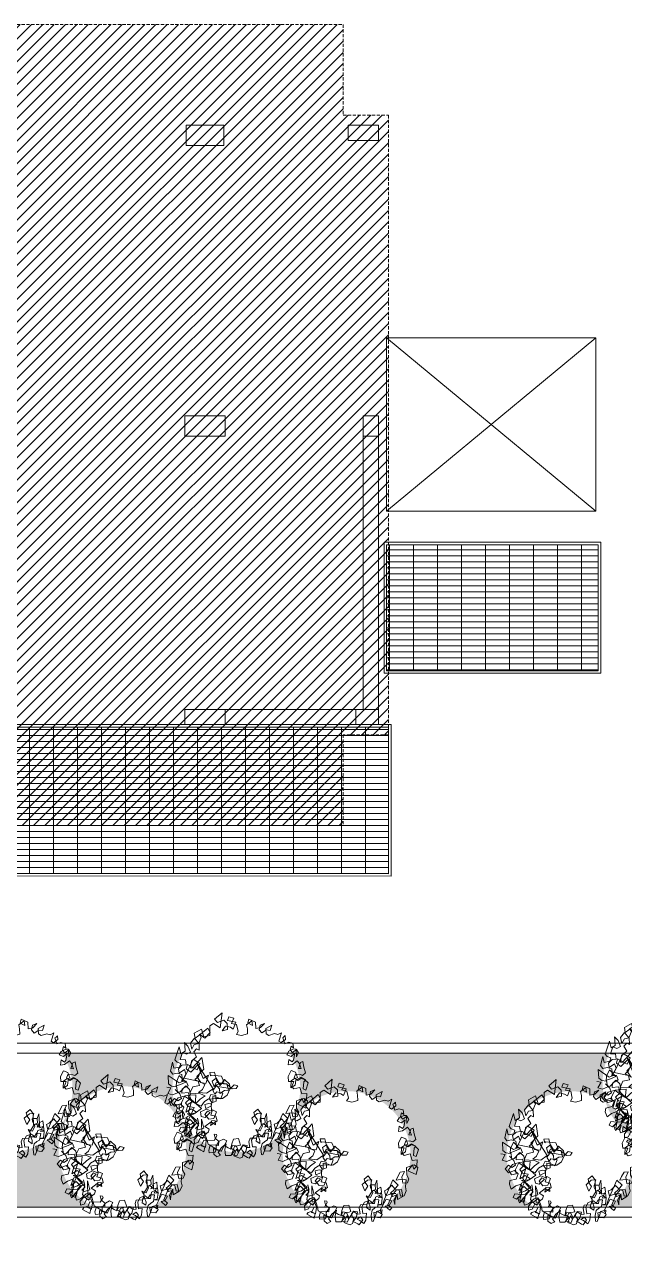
# Model space of a CAD drawing. Header units: millimetres. Extents: x 8265 to 78888, y 1905 to 34251.
# Drawn here: x 43275 to 44465, y 28642 to 31074 of the extents above; entities that cross this region are included whole.
import ezdxf

# ---------------------------------------------------------------- set-up
doc = ezdxf.new("R2010")
doc.units = ezdxf.units.MM
doc.linetypes.add('HIDDEN', pattern=[9.525, 6.35, -3.175])
for name, color, linetype, lineweight in [('410_STRUTTURE_001-AM_0', 7, 'Continuous', 0), ('420_MURATURE_001-AM_0', 4, 'Continuous', 0), ('440_SIMBOLI_001-AM_0', 31, 'Continuous', 0), ('443_GRIGLIE_AERAZIONE_001-AM_0', 6, 'Continuous', 0), ('454_PROIEZIONI_001-AM_0', 61, 'HIDDEN', 0), ('475_VERDE_001-AM_0', 96, 'Continuous', 0), ('478_PIANTUMAZIONI_001-AM_0', 92, 'Continuous', 0), ('490_CAMPITURE_001-AM_0', 9, 'Continuous', 0)]:
    doc.layers.add(name, color=color, linetype=linetype, lineweight=lineweight)
doc.styles.get("Standard").update_dxf_attribs({"font": 'isocp.shx'})
pattern_1 = [(0, (35474.334, 18374.994), (0, 11.90625), []), (90, (35474.334, 18374.994), (-47.625, 3e-15), [])]

# ---------------------------------------------------------------- blocks, each defined once
blk = doc.blocks.new('LCSHDP12')
at = {"color": 0}
blk.add_lwpolyline([(0.2051, -0.4469), (0.1975, -0.4192), (0.2429, -0.4217), (0.2378, -0.389), (0.2051, -0.3588), (0.195, -0.3865), (0.2101, -0.3462), (0.2353, -0.321), (0.2605, -0.3386), (0.2555, -0.3663), (0.2882, -0.3764), (0.3033, -0.3437), (0.2731, -0.3134), (0.2832, -0.2807), (0.321, -0.2782), (0.3487, -0.3134), (0.3739, -0.3059), (0.3991, -0.2807), (0.3663, -0.2606), (0.3386, -0.2329), (0.3562, -0.2178), (0.4041, -0.2002), (0.4469, -0.2178), (0.4469, -0.243), (0.4192, -0.243), (0.4041, -0.2027), (0.389, -0.175), (0.3587, -0.1649), (0.3436, -0.2052), (0.3865, -0.2278), (0.331, -0.2329), (0.3008, -0.2027), (0.2781, -0.1876), (0.2731, -0.2304), (0.3084, -0.2555), (0.2529, -0.2631), (0.2227, -0.243), (0.2101, -0.3084), (0.263, -0.3084), (0.2882, -0.2933), (0.3084, -0.3185), (0.2857, -0.3537), (0.2403, -0.3437), (0.2076, -0.3059), (0.1874, -0.2732), (0.1547, -0.2958), (0.1421, -0.3311), (0.1975, -0.3487), (0.2076, -0.3638), (0.1698, -0.389), (0.1496, -0.3688), (0.1194, -0.3411), (0.0967, -0.4016), (0.1446, -0.4016), (0.1774, -0.389), (0.1849, -0.4192), (0.1799, -0.4444), (0.127, -0.4721), (0.1421, -0.3814), (0.1245, -0.3638), (0.0816, -0.389), (0.0867, -0.4217), (0.1068, -0.4469), (0.0942, -0.4695), (0.0312, -0.4821), (0.064, -0.4569), (0.0413, -0.4242), (0.0161, -0.4267), (0.0187, -0.4544), (0.0086, -0.4746), (-0.0846, -0.4846), (-0.0468, -0.4544), (-0.0746, -0.4343), (-0.1098, -0.4544), (-0.1275, -0.4645), (-0.1149, -0.4318), (-0.0846, -0.399), (-0.0594, -0.4167), (-0.0594, -0.4469), (-0.0091, -0.4418), (-0.0217, -0.4091), (0.0086, -0.389), (0.0237, -0.4141), (0.0564, -0.4267), (0.0816, -0.4091), (0.0438, -0.3865), (0.0665, -0.3638), (0.1018, -0.3663), (0.1245, -0.3713), (0.1119, -0.3411), (0.1345, -0.316), (0.1723, -0.3437), (0.2, -0.3336), (0.1774, -0.2958), (0.2076, -0.2656), (0.2504, -0.2832), (0.2655, -0.2555), (0.2555, -0.2153), (0.4016, -0.2153), (0.3688, -0.1851), (0.331, -0.1624), (0.3159, -0.2127), (0.3159, -0.2404), (0.2882, -0.1926), (0.2403, -0.1649), (0.2051, -0.2807), (0.1925, -0.2832), (0.1698, -0.2404), (0.2126, -0.2253), (0.2252, -0.2153), (0.1849, -0.2002), (0.1496, -0.18), (0.1496, -0.2153), (0.1774, -0.2832), (0.1295, -0.2832), (0.1018, -0.2455), (0.0766, -0.2656), (0.0993, -0.3638), (-0.0468, -0.3613), (-0.0393, -0.3059), (0.0086, -0.3059), (0.0035, -0.3814), (0.0338, -0.3764), (0.0413, -0.3386), (-0.0292, -0.3134), (-0.0065, -0.2807), (0.0464, -0.2782), (0.0766, -0.2908), (0.0766, -0.243), (0.0791, -0.2153), (0.1169, -0.2153), (0.1471, -0.2304), (0.1295, -0.1775), (0.0816, -0.1498), (-0.0317, -0.3235), (0.0464, -0.243), (0.0086, -0.2178), (0.069, -0.2102), (0.0791, -0.2455), (0.0514, -0.2883), (-0.0141, -0.2656), (-0.0846, -0.3109), (0.0086, -0.3411), (0.0161, -0.3537), (-0.0292, -0.3663), (-0.072, -0.3462), (-0.0947, -0.3789), (-0.1224, -0.3688), (-0.1224, -0.3487), (-0.1627, -0.3688), (-0.1426, -0.3965), (-0.1073, -0.399), (-0.1401, -0.4242), (-0.1829, -0.4141), (-0.1627, -0.3713), (-0.2106, -0.3739), (-0.2232, -0.394), (-0.2131, -0.3487), (-0.266, -0.3311), (-0.2862, -0.3588), (-0.2131, -0.394), (-0.1854, -0.4091), (-0.2156, -0.4293), (-0.261, -0.3965), (-0.2207, -0.3588), (-0.2459, -0.3235), (-0.3063, -0.3512), (-0.3315, -0.3361), (-0.324, -0.2807), (-0.4247, -0.3134), (-0.3618, -0.3411), (-0.3492, -0.3134), (-0.3819, -0.2807), (-0.3718, -0.2505), (-0.334, -0.2304), (-0.3114, -0.2606), (-0.3492, -0.253), (-0.3567, -0.2178), (-0.3542, -0.1951), (-0.4046, -0.1976), (-0.392, -0.2555), (-0.4197, -0.2581), (-0.4247, -0.2228), (-0.3844, -0.2228), (-0.392, -0.1876), (-0.3517, -0.1574), (-0.329, -0.1599), (-0.3366, -0.1246), (-0.3643, -0.0919), (-0.397, -0.107), (-0.4197, -0.1246), (-0.46, -0.102), (-0.4323, -0.0843), (-0.4348, -0.1196), (-0.4625, -0.1246), (-0.4625, -0.0743), (-0.4222, -0.0541), (-0.4424, -0.0264), (-0.4802, -0.0139), (-0.4575, -0.0365), (-0.4247, -0.029), (-0.4121, -0.0038), (-0.4449, 0.0164), (-0.4524, 0.0415), (-0.4902, 0.0365), (-0.4524, 0.0088), (-0.4197, 0.0264), (-0.4172, 0.0491), (-0.4449, 0.0793), (-0.4474, 0.1019), (-0.4701, 0.1196), (-0.4096, 0.1271), (-0.4071, 0.1473), (-0.4398, 0.1649), (-0.4625, 0.1523), (-0.4499, 0.1473), (-0.4424, 0.1422), (-0.4096, 0.1724), (-0.4298, 0.1926), (-0.4373, 0.2228), (-0.4096, 0.2404), (-0.4121, 0.2203), (-0.3869, 0.2253), (-0.3769, 0.248), (-0.4071, 0.2631), (-0.392, 0.2857), (-0.3618, 0.2857), (-0.4096, 0.2606), (-0.4021, 0.2429), (-0.3743, 0.2203), (-0.3466, 0.2178), (-0.3492, 0.2505), (-0.3794, 0.2631), (-0.3315, 0.2757), (-0.3164, 0.2731), (-0.3214, 0.2454), (-0.2862, 0.2555), (-0.3013, 0.2807), (-0.3391, 0.3008), (-0.329, 0.321), (-0.3013, 0.3487), (-0.2937, 0.331), (-0.3366, 0.326), (-0.3492, 0.3386), (-0.3164, 0.3613), (-0.2862, 0.3889), (-0.261, 0.3764), (-0.261, 0.3613), (-0.2484, 0.3285), (-0.2207, 0.331), (-0.2156, 0.3613), (-0.2408, 0.3764), (-0.2408, 0.4041), (-0.2308, 0.4343), (-0.1778, 0.4393), (-0.1778, 0.4192), (-0.2257, 0.4041), (-0.2433, 0.4091), (-0.2459, 0.3738), (-0.2131, 0.3487), (-0.1778, 0.3587), (-0.1476, 0.3386), (-0.193, 0.321), (-0.2106, 0.331), (-0.2333, 0.3512), (-0.261, 0.3235), (-0.2585, 0.2908), (-0.2131, 0.2882), (-0.1829, 0.3059), (-0.198, 0.3386), (-0.1602, 0.3411), (-0.1501, 0.3613), (-0.1778, 0.394), (-0.1426, 0.4267), (-0.1602, 0.4569), (-0.1199, 0.472), (-0.0922, 0.462), (-0.1149, 0.4418), (-0.0645, 0.4292), (-0.0645, 0.4695), (-0.0645, 0.4922), (-0.1149, 0.4821), (-0.1199, 0.4519), (-0.0998, 0.4292), (-0.0821, 0.4116), (-0.0343, 0.4343), (-0.0166, 0.4594), (0.0136, 0.462), (0.0287, 0.4343), (-0.0065, 0.4091), (-0.0494, 0.4091), (-0.0343, 0.3839), (0.001, 0.3814), (0.0287, 0.3814), (0.0061, 0.4166), (-0.0015, 0.4443), (0.0438, 0.4594), (0.0665, 0.4771), (0.1043, 0.4771), (0.1169, 0.4544), (0.0841, 0.4292), (0.0917, 0.399), (0.127, 0.3839), (0.1421, 0.4066), (0.1194, 0.4292), (0.1622, 0.4343), (0.1874, 0.4443), (0.1622, 0.4242), (0.1119, 0.4267), (0.1471, 0.4469), (0.1119, 0.472), (0.0716, 0.4418), (0.0892, 0.4116), (0.1345, 0.399), (0.2076, 0.4015), (0.2177, 0.4343), (0.2378, 0.4292), (0.2252, 0.3889), (0.2101, 0.4116), (0.1723, 0.4141), (0.1774, 0.3738), (0.2655, 0.3688), (0.2857, 0.394), (0.3134, 0.3889), (0.326, 0.3537), (0.2983, 0.3361), (0.2806, 0.3587), (0.2832, 0.3864), (0.258, 0.3789), (0.2832, 0.3487), (0.3058, 0.3537), (0.3562, 0.3562), (0.3587, 0.3462), (0.3235, 0.326), (0.2882, 0.3185), (0.2655, 0.3285), (0.2479, 0.3411), (0.2026, 0.3285), (0.2151, 0.3008), (0.2454, 0.2983), (0.2378, 0.3134), (0.195, 0.3008), (0.1748, 0.3185), (0.1799, 0.3436), (0.1925, 0.321), (0.1446, 0.3235), (0.1169, 0.3059), (0.1396, 0.2882), (0.1748, 0.2882), (0.1648, 0.3008), (0.1572, 0.2757), (0.1673, 0.2631), (0.2227, 0.2555), (0.2529, 0.2757), (0.2731, 0.2958), (0.2932, 0.3034), (0.2882, 0.2731), (0.258, 0.2656), (0.2429, 0.3008), (0.2353, 0.2731), (0.2605, 0.2454), (0.2958, 0.2429), (0.3361, 0.2681), (0.3235, 0.2908), (0.3688, 0.3059), (0.3965, 0.3034), (0.389, 0.2681), (0.389, 0.248), (0.3638, 0.2631), (0.3764, 0.2857), (0.4167, 0.2782), (0.4167, 0.2656), (0.4142, 0.2404), (0.4167, 0.2278), (0.3839, 0.2379), (0.3411, 0.2303), (0.3487, 0.2027), (0.3739, 0.1976), (0.389, 0.2127), (0.394, 0.2253), (0.4293, 0.2329), (0.4444, 0.2203), (0.4469, 0.1926), (0.4469, 0.175), (0.3965, 0.1724), (0.4116, 0.1951), (0.4368, 0.1951), (0.4419, 0.1699), (0.4444, 0.1573), (0.3865, 0.1523), (0.3663, 0.1775), (0.3587, 0.1875), (0.3235, 0.1548), (0.3411, 0.1246), (0.3764, 0.1271), (0.4066, 0.1347), (0.4091, 0.1674), (0.452, 0.1548), (0.4671, 0.1221), (0.4318, 0.0994), (0.3915, 0.0919), (0.4293, 0.0743), (0.4696, 0.0667), (0.4797, 0.0894), (0.5023, 0.0717), (0.4948, 0.044), (0.4595, 0.0264), (0.4595, 0.0466), (0.4545, 0.0818), (0.3713, 0.0868), (0.3713, 0.0617), (0.3965, 0.0415), (0.4343, 0.034), (0.4545, 0.044), (0.4771, 0.0466), (0.4973, 0.0113), (0.4822, 0.0012), (0.4469, -0.0038), (0.4293, 0.0264), (0.4242, 0.0491), (0.3991, 0.039), (0.389, 0.0063), (0.3663, -0.0113), (0.3613, 0.0038), (0.3688, 0.0113), (0.4066, 0.0063), (0.4343, -0.0592), (0.4771, -0.0592), (0.4746, -0.034), (0.5074, -0.0264), (0.5049, -0.0491), (0.5023, -0.0843), (0.4872, -0.0818), (0.4721, -0.0642), (0.4746, -0.029), (0.4318, -0.0416), (0.4116, -0.0617), (0.4268, -0.0869), (0.4646, -0.0894), (0.4822, -0.1095), (0.457, -0.1221), (0.4192, -0.1095), (0.4268, -0.0718), (0.389, -0.0667), (0.3764, -0.0869), (0.394, -0.107), (0.4419, -0.1271), (0.462, -0.1498), (0.4293, -0.1775), (0.4116, -0.1674), (0.4469, -0.1624), (0.4469, -0.1775), (0.4444, -0.1926), (0.4142, -0.2002), (0.4394, -0.2102), (0.462, -0.1876), (0.3537, -0.1574), (0.3436, -0.1397), (0.3134, -0.1624), (0.3562, -0.1347), (0.3839, -0.1448), (0.3839, -0.1246), (0.3587, -0.0944), (0.3285, -0.1171), (0.3084, -0.1347), (0.4116, -0.0843), (0.3991, -0.0692), (0.3688, -0.0541), (0.3487, -0.0567), (0.3436, -0.0919), (0.2958, -0.0667), (0.3033, -0.029), (0.2781, -0.0441), (0.2857, -0.0667), (0.321, -0.0592), (0.2731, -0.0315), (0.2479, -0.0516), (0.2555, -0.0869), (0.2177, -0.0919), (0.2177, -0.0617), (0.2681, -0.0592), (0.2857, -0.0894), (0.2681, -0.1271), (0.2403, -0.1196), (0.2403, -0.0995), (0.2857, -0.1171), (0.2907, -0.1448), (0.2655, -0.1624), (0.2303, -0.1322), (0.2277, -0.0944), (0.1824, -0.1196), (0.1874, -0.1347), (0.2051, -0.1574), (0.2277, -0.1397), (0.1975, -0.112), (0.1723, -0.1171), (0.1547, -0.1473), (0.1245, -0.1473), (0.1169, -0.112), (0.1522, -0.0944), (0.1698, -0.112), (0.132, -0.1297), (0.1245, -0.0944), (0.1245, -0.0718), (0.0816, -0.0743), (0.0917, -0.1171), (0.1119, -0.1221), (0.0942, -0.1473), (0.0514, -0.1372), (0.064, -0.1095), (0.0917, -0.0944), (0.059, -0.0718), (0.0464, -0.0491), (0.0111, -0.0768), (0.0338, -0.1473), (0.0665, -0.1498), (0.0363, -0.1775), (0.0061, -0.1599), (0.0287, -0.1271), (0.0363, -0.1196), (0.0061, -0.102), (-0.0217, -0.1322), (0.001, -0.2002), (0.0086, -0.2027), (-0.0116, -0.2178), (-0.0267, -0.1876), (0.0187, -0.1523), (0.0413, -0.1146), (-0.0091, -0.1045), (0.0061, -0.0592), (0.0312, -0.0416), (0.0615, -0.1548), (0.0287, -0.1196), (0.0136, -0.0768), (0.0262, -0.029), (0.0136, -0.0038), (-0.0091, -0.0013), (-0.004, -0.029), (0.0363, -0.0416), (0.0816, -0.0416), (0.1169, -0.0617), (0.1345, -0.1045), (0.1622, -0.1498), (0.1874, -0.1674), (0.2277, -0.175), (0.2252, -0.248), (0.2983, -0.2379), (0.326, -0.1976), (0.3512, -0.1397), (0.4091, -0.1271), (0.4217, -0.1045), (0.3839, -0.0843), (0.4041, -0.0567), (0.4268, -0.0365), (0.4469, -0.0214), (0.4545, 0.0466), (0.452, 0.0843), (0.4091, 0.0843), (0.4116, 0.1171), (0.4116, 0.1372), (0.3839, 0.1372), (0.3764, 0.1624), (0.4041, 0.1951), (0.3512, 0.2027), (0.3562, 0.2354), (0.3461, 0.253), (0.3134, 0.2303), (0.2882, 0.2278), (0.2681, 0.2681), (0.2328, 0.2631), (0.2151, 0.2379), (0.2126, 0.2706), (0.1748, 0.2706), (0.1496, 0.2404), (0.1345, 0.2329), (0.1194, 0.2631), (0.1471, 0.2782), (0.1698, 0.258), (0.1093, 0.2278), (0.0967, 0.2278), (0.1119, 0.2001), (0.1547, 0.18), (0.1874, 0.2152), (0.1496, 0.2203), (0.1345, 0.1926), (0.1144, 0.1775), (0.0816, 0.1926), (0.1018, 0.2278), (0.132, 0.2354), (0.1194, 0.2631), (0.0841, 0.2606), (0.1169, 0.2782), (0.1698, 0.3059), (0.1496, 0.326), (0.1824, 0.3462), (0.2227, 0.3587), (0.2378, 0.3361), (0.2252, 0.3688), (0.1824, 0.3638), (0.0363, 0.3613), (0.0539, 0.4091), (0.0867, 0.399), (0.0741, 0.3688), (0.1144, 0.3537), (0.1295, 0.3386), (0.1572, 0.3613), (0.127, 0.3915), (0.1144, 0.4192)], dxfattribs=at)
at = {"color": 0, "flags": 1}
for tag, p in [('ITEM', (0.089, 0.0116)), ('SIZE', (0.0837, -0.0364))]:
    blk.add_attdef(tag, p, '', height=0.02, dxfattribs=at)

msp = doc.modelspace()

# ---------------------------------------------------------------- hatches: boundary and pattern name
at = {"layer": '443_GRIGLIE_AERAZIONE_001-AM_0'}
h = msp.add_hatch(dxfattribs=at)
h.set_pattern_fill('GRATE', color=253, scale=15, style=0)
h.set_pattern_definition(pattern_1)
h.paths.add_polyline_path([(44413.3, 29791), (44413.3, 30041), (43993.3, 30041), (43993.3, 29791)])
h = msp.add_hatch(dxfattribs=at)
h.set_pattern_fill('GRATE', color=253, scale=15, style=0)
h.set_pattern_definition(pattern_1)
h.paths.add_polyline_path([(43997.3, 29679), (43997.3, 29388), (39817.2, 29388.9), (39817.2, 29679)])
at = {"layer": '475_VERDE_001-AM_0'}
h = msp.add_hatch(dxfattribs=at)
h.set_pattern_fill('AR-SAND', color=256, scale=0.5, style=0)
h.set_pattern_definition([(37.5, (-143333.772, -11686.166), (-0.8000156, 24.4706619), [0, -19.304, 0, -21.59, 0, -20.6375]), (7.5, (-143333.772, -11686.166), (22.476164, 35.841255), [0, -10.414, 0, -17.399, 0, -6.6675]), (327.5, (-143349.393, -11686.166), (39.5496185, 0.0718592), [0, -6.35, 0, -22.86, 0, -29.845]), (317.5, (-143349.393, -11686.166), (38.1778226, 11.146466), [0, -3.175, 0, -14.986, 0, -17.145])])
edge = h.paths.add_edge_path()
edge.add_arc((44548.5, 28973.2), 126.7, 197.3092, 236.8061)
edge.add_arc((44358.2, 28829.5), 126.7, 17.3092, 56.8061)
edge = h.paths.add_edge_path()
edge.add_arc((45011, 28832.9), 126.7, 190.5242, 237.3704)
edge.add_line((44942.7, 28726.2), (44829.1, 28726.2))
edge.add_arc((44762.1, 28833.7), 126.7, 301.9277, 349.094)
edge = h.paths.add_edge_path()
edge.add_arc((44762.1, 28833.7), 126.7, 349.094, 370.5242)
edge.add_arc((45011, 28832.9), 126.7, 169.094, 190.5242)
edge = h.paths.add_edge_path()
edge.add_arc((45185.7, 28968.6), 126.7, 150.1423, 188.6492)
edge.add_arc((45011, 28832.9), 126.7, 66.9853, 169.094)
edge.add_arc((44762.1, 28833.7), 126.7, 10.5242, 238.0718)
edge.add_line((44695.1, 28726.2), (44431.6, 28726.2))
edge.add_arc((44358.2, 28829.5), 126.7, 305.3791, 377.3092)
edge.add_arc((44548.5, 28973.2), 126.7, 236.8061, 387.4582)
edge.add_line((44660.9, 29031.6), (45075.9, 29031.6))
edge = h.paths.add_edge_path()
edge.add_arc((45420, 28832.9), 126.7, 302.6275, 597.3719)
edge.add_line((45351.7, 28726.2), (45079.3, 28726.2))
edge.add_arc((45011, 28832.9), 126.7, 302.6291, 368.6492)
edge.add_arc((45185.7, 28968.6), 126.7, 246.9853, 389.8577)
edge.add_line((45295.6, 29031.6), (45809.4, 29031.6))
edge.add_line((45809.4, 29031.6), (45809.4, 28726.2))
edge.add_line((45809.4, 28726.2), (45488.3, 28726.2))
edge = h.paths.add_edge_path()
edge.add_arc((43073.3, 28835.5), 126.7, 300.4069, 363.2659)
edge.add_arc((43243.7, 28961.5), 126.7, 249.718, 393.5954)
edge.add_line((43349.2, 29031.6), (43589.5, 29031.6))
edge.add_arc((43695.4, 28962), 126.7, 146.6542, 393.3458)
edge.add_line((43801.2, 29031.6), (44436.1, 29031.6))
edge.add_arc((44548.5, 28973.2), 126.7, 152.5418, 197.3092)
edge.add_arc((44358.2, 28829.5), 126.7, 56.8061, 234.6204)
edge.add_line((44284.9, 28726.2), (43987.1, 28726.2))
edge.add_arc((43914.2, 28829.8), 126.7, 305.1482, 594.8513)
edge.add_line((43841.2, 28726.2), (43526.2, 28726.2))
edge.add_arc((43469.3, 28839.4), 126.7, 296.6793, 603.3202)
edge.add_line((43412.5, 28726.2), (43137.4, 28726.2))
edge = h.paths.add_edge_path()
edge.add_arc((42825.1, 28834.1), 126.7, 301.5856, 348.7316)
edge.add_arc((43073.3, 28835.5), 126.7, 191.8874, 239.5925)
edge.add_line((43009.2, 28726.2), (42891.5, 28726.2))
edge = h.paths.add_edge_path()
edge.add_arc((43073.3, 28835.5), 126.7, 168.7316, 191.8874)
edge.add_arc((42825.1, 28834.1), 126.7, 348.7316, 371.8874)
edge = h.paths.add_edge_path()
edge.add_line((42310.6, 28726.2), (42422.6, 28726.2))
edge.add_arc((42483.4, 28837.4), 126.7, 200.9385, 241.3237, ccw=False)
edge.add_arc((42246, 28835.2), 126.7, 300.6661, 340.1122, ccw=False)
edge = h.paths.add_edge_path()
edge.add_arc((41823.4, 28836.6), 126.7, 299.3956, 369.0071)
edge.add_arc((42008.5, 28968), 126.7, 241.7242, 390.1465)
edge.add_line((42118.1, 29031.6), (43138.2, 29031.6))
edge.add_arc((43243.7, 28961.5), 126.7, 146.4046, 183.2659)
edge.add_arc((43073.3, 28835.5), 126.7, 69.718, 168.7316)
edge.add_arc((42825.1, 28834.1), 126.7, 11.8874, 238.4139)
edge.add_line((42758.8, 28726.2), (42544.2, 28726.2))
edge.add_arc((42483.4, 28837.4), 126.7, 298.6758, 520.1122)
edge.add_arc((42246, 28835.2), 126.7, 20.9385, 239.3334)
edge.add_line((42181.3, 28726.2), (41885.6, 28726.2))
edge = h.paths.add_edge_path()
edge.add_arc((40577, 28969.4), 126.7, 150.5935, 389.4065)
edge.add_line((40687.3, 29031.6), (40970.8, 29031.6))
edge.add_arc((41083.1, 28973), 126.7, 152.4398, 387.5602)
edge.add_line((41195.4, 29031.6), (41899, 29031.6))
edge.add_arc((42008.5, 28968), 126.7, 149.8535, 189.0071)
edge.add_arc((41823.4, 28836.6), 126.7, 61.7242, 240.6039)
edge.add_line((41761.2, 28726.2), (41387.6, 28726.2))
edge.add_arc((41309.3, 28825.8), 126.7, 308.214, 591.7855)
edge.add_line((41230.9, 28726.3), (40884.9, 28726.3))
edge.add_arc((40806.7, 28825.9), 126.7, 308.1179, 591.8816)
edge.add_line((40728.5, 28726.3), (40347.8, 28726.3))
edge.add_line((40347.8, 28726.3), (40347.8, 29031.6))
edge.add_line((40347.8, 29031.6), (40466.6, 29031.6))
at = {"layer": '490_CAMPITURE_001-AM_0'}
h = msp.add_hatch(dxfattribs=at)
h.set_pattern_fill('ANSI31', color=256, scale=5, style=0)
h.set_pattern_definition([(45, (40217.233, 29483.987), (-11.22532, 11.22532), [])])
h.paths.add_polyline_path([(43997.2, 30894), (43907.2, 30894), (43907.2, 31074), (40307.2, 31074), (40307.2, 30894), (40217.2, 30894), (40217.2, 29664), (40307.2, 29664), (40307.2, 29484), (43907.2, 29484), (43907.2, 29664), (43997.2, 29664)])

# ---------------------------------------------------------------- linework, layer by layer
at = {"layer": '410_STRUTTURE_001-AM_0'}
for points in [[(43595.7, 30834), (43670.7, 30834), (43670.7, 30874), (43595.7, 30874)], [(43917.2, 30844), (43977.2, 30844), (43977.2, 30874), (43917.2, 30874)], [(43593.2, 30257), (43673.2, 30257), (43673.2, 30297), (43593.2, 30297)], [(43947.2, 30257), (43977.2, 30257), (43977.2, 30297), (43947.2, 30297)], [(43593.2, 29684), (43673.2, 29684), (43673.2, 29714), (43593.2, 29714)], [(43932.2, 29684), (43977.2, 29684), (43977.2, 29714), (43932.2, 29714)]]:
    msp.add_lwpolyline(points, close=True, dxfattribs=at)
at = {"layer": '420_MURATURE_001-AM_0'}
for p, q in [((43947.2, 29714), (43947.2, 30257)), ((43977.2, 29714), (43977.2, 30267)), ((43977.2, 29714), (43977.2, 30257)), ((43673.2, 29714), (43932.2, 29714)), ((43673.2, 29684), (43932.2, 29684))]:
    msp.add_line(p, q, dxfattribs=at)
at = {"layer": '440_SIMBOLI_001-AM_0'}
for p, q in [((43993.3, 30452), (44408.3, 30108)), ((43993.3, 30108), (44408.3, 30452))]:
    msp.add_line(p, q, dxfattribs=at)
at = {"layer": '440_SIMBOLI_001-AM_0', "linetype": 'Continuous'}
for p, q in [((45829.4, 29051.6), (40327.8, 29051.6)), ((45809.4, 29031.6), (40347.8, 29031.6)), ((40347.8, 28726.3), (45809.4, 28726.2)), ((40327.8, 28706.3), (45829.4, 28706.2))]:
    msp.add_line(p, q, dxfattribs=at)
at = {"layer": '440_SIMBOLI_001-AM_0'}
msp.add_lwpolyline([(43993.3, 30452), (43993.3, 30108), (44408.3, 30108), (44408.3, 30452)], close=True, dxfattribs=at)
at = {"layer": '443_GRIGLIE_AERAZIONE_001-AM_0'}
for points in [[(44418.3, 29786), (44418.3, 30046), (43988.3, 30046), (43988.3, 29786)], [(44418.3, 29786), (44418.3, 30046), (43988.3, 30046), (43988.3, 29786)], [(44413.3, 29791), (44413.3, 30041), (43993.3, 30041), (43993.3, 29791)], [(44002.3, 29684), (44002.3, 29383), (39812.2, 29383.9), (39812.2, 29684)], [(43997.3, 29679), (43997.3, 29388), (39817.2, 29388.9), (39817.2, 29679)]]:
    msp.add_lwpolyline(points, close=True, dxfattribs=at)
at = {"layer": '454_PROIEZIONI_001-AM_0'}
msp.add_lwpolyline([(40307.2, 31074), (43907.2, 31074), (43907.2, 31074), (43907.2, 31074), (43907.2, 31074), (43907.2, 31074), (43907.2, 30894), (43997.2, 30894), (43997.2, 29664), (43907.2, 29664), (43907.2, 29484), (40307.2, 29484), (40307.2, 29664), (40217.2, 29664), (40217.2, 30894), (40307.2, 30894), (40307.2, 31074), (40307.2, 31074), (40307.2, 31074), (40307.2, 31074)], close=True, dxfattribs=at)

# ---------------------------------------------------------------- block references
at = {"layer": '478_PIANTUMAZIONI_001-AM_0', "xscale": 285.466434940394, "yscale": 285.466434940394, "zscale": 1.019522981930017, "rotation": 245.4062266445237}
for p in [(44551, 28975.9), (43246.1, 28964.2), (43697.8, 28964.6), (43471.8, 28842.1), (43916.6, 28832.5), (44360.7, 28832.2)]:
    msp.add_blockref('LCSHDP12', p, dxfattribs=at)

doc.saveas('drawing.dxf')
